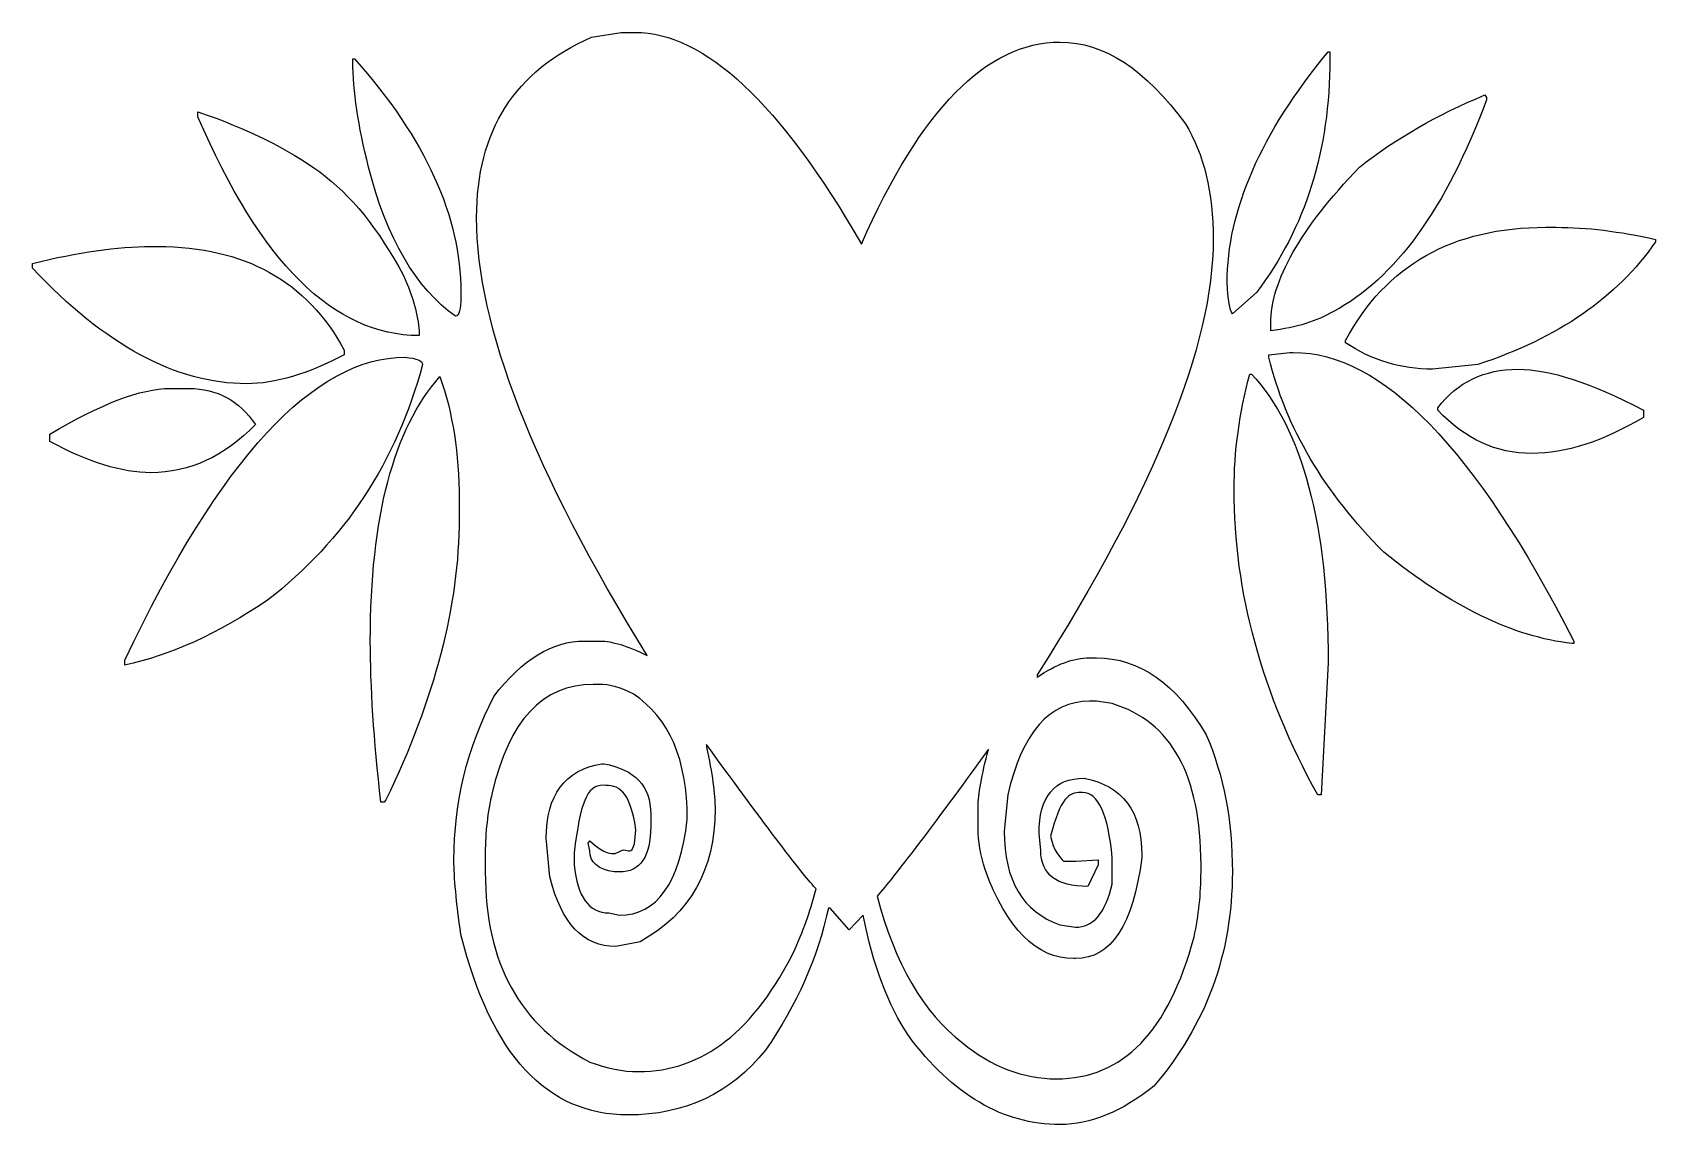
# Model space of a CAD drawing. Header units: centimetres. Extents: x -16.7 to 16.6, y -10.2 to 12.2.
import ezdxf

# ---------------------------------------------------------------- set-up
doc = ezdxf.new("R2010")
doc.units = ezdxf.units.CM
doc.header["$MEASUREMENT"] = 0
doc.layers.add('Layer 1', color=7, linetype='Continuous')

msp = doc.modelspace()

# ---------------------------------------------------------------- linework, layer by layer
at = {"layer": 'Layer 1', "color": 21}
for points, knots in [([(-4.59242, 12.1847), (-4.59242, 12.1847), (-5.20013, 12.0853), (-5.20013, 12.0853), (-5.20013, 12.0853), (-6.7731, 11.40189), (-7.55906, 10.16673), (-7.55906, 8.38005), (-7.55906, 8.38005), (-7.55907, 6.15696), (-6.39143, 3.16021), (-4.05581, -0.61078), (-4.05581, -0.61078), (-4.46098, -0.41318), (-4.7824, -0.31427), (-5.02071, -0.31426), (-5.02071, -0.31426), (-5.02071, -0.31426), (-5.34317, -0.31426), (-5.34317, -0.31426), (-5.34317, -0.31426), (-6.00454, -0.31427), (-6.62393, -0.69274), (-7.20187, -1.45023), (-7.20187, -1.45023), (-7.75003, -2.50414), (-8.02374, -3.62404), (-8.02373, -4.80968), (-8.02373, -4.80968), (-8.02374, -5.16373), (-7.97603, -5.67464), (-7.88069, -6.34156), (-7.88069, -6.34156), (-7.26105, -8.81165), (-6.11768, -10.04681), (-4.44937, -10.04681), (-4.44937, -10.04681), (-3.28158, -10.04681), (-2.33994, -9.60212), (-1.62494, -8.71289), (-1.62494, -8.71289), (-0.98147, -7.78249), (-0.55209, -6.81054), (-0.33758, -5.7978), (-0.33758, -5.7978), (-0.33758, -5.7978), (-0.30203, -5.7978), (-0.30203, -5.7978), (-0.30203, -5.7978), (-0.30203, -5.7978), (0.09071, -6.24216), (0.09071, -6.24216), (0.09071, -6.24216), (0.09071, -6.24216), (0.37679, -5.94647), (0.37679, -5.94647), (0.37679, -5.94647), (0.57935, -6.96744), (0.88905, -7.7906), (1.30614, -8.41636), (1.30614, -8.41636), (2.21176, -9.63493), (3.24883, -10.24393), (4.41665, -10.24393), (4.41665, -10.24393), (5.04224, -10.24393), (5.6859, -9.98072), (6.34728, -9.45377), (6.34728, -9.45377), (7.41973, -8.19402), (7.95543, -6.72834), (7.95545, -5.05692), (7.95545, -5.05692), (7.95543, -4.00302), (7.77713, -3.0646), (7.41967, -2.24123), (7.41967, -2.24123), (6.79999, -1.18732), (6.04919, -0.66006), (5.1674, -0.66006), (5.1674, -0.66006), (5.1674, -0.66006), (5.02436, -0.66006), (5.02436, -0.66006), (5.02436, -0.66006), (4.69664, -0.66007), (4.33923, -0.79167), (3.95197, -1.05514), (3.95197, -1.05514), (3.95197, -1.05514), (3.95197, -1.00586), (3.95197, -1.00586), (3.95197, -1.00586), (6.35905, 2.78983), (7.56268, 5.77024), (7.5627, 7.93569), (7.5627, 7.93569), (7.56268, 8.89901), (7.37184, 9.68948), (6.99054, 10.30702), (6.99054, 10.30702), (6.18021, 11.42677), (5.32226, 11.98673), (4.41664, 11.98675), (4.41664, 11.98675), (2.91516, 11.98673), (1.55668, 10.60361), (0.34123, 7.83713), (0.34123, 7.83713), (-1.32707, 10.73535), (-2.87639, 12.18468), (-4.30634, 12.1847), (-4.30634, 12.1847), (-4.30634, 12.1847), (-4.59242, 12.1847), (-4.59242, 12.1847)], [0, 0, 0, 0, 0.03333333, 0.03333333, 0.03333333, 0.03333333, 0.06666667, 0.06666667, 0.06666667, 0.06666667, 0.1, 0.1, 0.1, 0.1, 0.13333333, 0.13333333, 0.13333333, 0.13333333, 0.16666667, 0.16666667, 0.16666667, 0.16666667, 0.2, 0.2, 0.2, 0.2, 0.23333333, 0.23333333, 0.23333333, 0.23333333, 0.26666667, 0.26666667, 0.26666667, 0.26666667, 0.3, 0.3, 0.3, 0.3, 0.33333333, 0.33333333, 0.33333333, 0.33333333, 0.36666667, 0.36666667, 0.36666667, 0.36666667, 0.4, 0.4, 0.4, 0.4, 0.43333333, 0.43333333, 0.43333333, 0.43333333, 0.46666667, 0.46666667, 0.46666667, 0.46666667, 0.5, 0.5, 0.5, 0.5, 0.53333333, 0.53333333, 0.53333333, 0.53333333, 0.56666667, 0.56666667, 0.56666667, 0.56666667, 0.6, 0.6, 0.6, 0.6, 0.63333333, 0.63333333, 0.63333333, 0.63333333, 0.66666667, 0.66666667, 0.66666667, 0.66666667, 0.7, 0.7, 0.7, 0.7, 0.73333333, 0.73333333, 0.73333333, 0.73333333, 0.76666667, 0.76666667, 0.76666667, 0.76666667, 0.8, 0.8, 0.8, 0.8, 0.83333333, 0.83333333, 0.83333333, 0.83333333, 0.86666667, 0.86666667, 0.86666667, 0.86666667, 0.9, 0.9, 0.9, 0.9, 0.93333333, 0.93333333, 0.93333333, 0.93333333, 1, 1, 1, 1]), ([(9.92246, 11.78879), (8.54014, 10.10911), (7.84877, 8.52817), (7.84879, 7.04613), (7.84879, 7.04613), (7.86664, 6.69207), (7.9018, 6.47873), (7.95545, 6.40464), (7.95545, 6.40464), (7.95545, 6.40464), (8.4565, 6.849), (8.4565, 6.849), (8.4565, 6.849), (9.45745, 8.1746), (9.95799, 9.77189), (9.95801, 11.64094), (9.95801, 11.64094), (9.95801, 11.64094), (9.95801, 11.78878), (9.95801, 11.78878), (9.95801, 11.78878), (9.95801, 11.78878), (9.92246, 11.78878), (9.92246, 11.78878), (9.92246, 11.78878), (9.92246, 11.78878), (9.92246, 11.78879), (9.92246, 11.78879)], [0, 0, 0, 0, 0.125, 0.125, 0.125, 0.125, 0.25, 0.25, 0.25, 0.25, 0.375, 0.375, 0.375, 0.375, 0.5, 0.5, 0.5, 0.5, 0.625, 0.625, 0.625, 0.625, 0.75, 0.75, 0.75, 0.75, 1, 1, 1, 1]), ([(-10.09741, 11.64094), (-10.09741, 11.64094), (-10.09741, 11.59166), (-10.09741, 11.59166), (-10.09741, 11.59166), (-10.09742, 10.99059), (-9.99028, 10.2655), (-9.77578, 9.41746), (-9.77578, 9.41746), (-9.40042, 7.95186), (-8.80447, 6.93087), (-7.98819, 6.35453), (-7.98819, 6.35453), (-7.9167, 6.37098), (-7.88071, 6.50342), (-7.8807, 6.75045), (-7.8807, 6.75045), (-7.8807, 6.75045), (-7.8807, 6.84901), (-7.8807, 6.84901), (-7.8807, 6.84901), (-7.8807, 8.40515), (-8.60807, 10.00243), (-10.06185, 11.64094), (-10.06185, 11.64094), (-10.06185, 11.64094), (-10.0974, 11.64094), (-10.0974, 11.64094), (-10.0974, 11.64094), (-10.0974, 11.64094), (-10.09741, 11.64094), (-10.09741, 11.64094)], [0, 0, 0, 0, 0.11111111, 0.11111111, 0.11111111, 0.11111111, 0.22222222, 0.22222222, 0.22222222, 0.22222222, 0.33333333, 0.33333333, 0.33333333, 0.33333333, 0.44444444, 0.44444444, 0.44444444, 0.44444444, 0.55555556, 0.55555556, 0.55555556, 0.55555556, 0.66666667, 0.66666667, 0.66666667, 0.66666667, 0.77777778, 0.77777778, 0.77777778, 0.77777778, 1, 1, 1, 1]), ([(13.13962, 10.90006), (12.16245, 10.49659), (11.30451, 10.00203), (10.56572, 9.41746), (10.56572, 9.41746), (9.35023, 8.14947), (8.74255, 7.07944), (8.74258, 6.20669), (8.74258, 6.20669), (8.74258, 6.20669), (8.74258, 6.05885), (8.74258, 6.05885), (8.74258, 6.05885), (9.27283, 6.1247), (9.70139, 6.25631), (10.02912, 6.45393), (10.02912, 6.45393), (11.29223, 7.12084), (12.34101, 8.56934), (13.17518, 10.80067), (13.17518, 10.80067), (13.17518, 10.80067), (13.17518, 10.85079), (13.17518, 10.85079), (13.17518, 10.85079), (13.17518, 10.85079), (13.13962, 10.90006), (13.13962, 10.90006)], [0, 0, 0, 0, 0.125, 0.125, 0.125, 0.125, 0.25, 0.25, 0.25, 0.25, 0.375, 0.375, 0.375, 0.375, 0.5, 0.5, 0.5, 0.5, 0.625, 0.625, 0.625, 0.625, 0.75, 0.75, 0.75, 0.75, 1, 1, 1, 1]), ([(-13.27902, 10.55426), (-13.27902, 10.55426), (-13.27902, 10.45486), (-13.27902, 10.45486), (-13.27902, 10.45486), (-11.99802, 7.45781), (-10.48469, 5.95943), (-8.73894, 5.95945), (-8.73894, 5.95945), (-8.73894, 5.95945), (-8.73894, 6.05885), (-8.73894, 6.05885), (-8.73894, 6.05885), (-8.75682, 6.37171), (-8.86396, 6.75018), (-9.06057, 7.19481), (-9.06057, 7.19481), (-9.56702, 8.14166), (-10.13954, 8.84956), (-10.77705, 9.3189), (-10.77705, 9.3189), (-11.43246, 9.79643), (-12.26614, 10.20843), (-13.27902, 10.55426)], [0, 0, 0, 0, 0.14285714, 0.14285714, 0.14285714, 0.14285714, 0.28571429, 0.28571429, 0.28571429, 0.28571429, 0.42857143, 0.42857143, 0.42857143, 0.42857143, 0.57142857, 0.57142857, 0.57142857, 0.57142857, 0.71428571, 0.71428571, 0.71428571, 0.71428571, 1, 1, 1, 1]), ([(14.39061, 8.18293), (12.48396, 8.18291), (11.11376, 7.40879), (10.27965, 5.86088), (10.27965, 5.86088), (10.27965, 5.86088), (10.27965, 5.8116), (10.27965, 5.8116), (10.27965, 5.8116), (10.82182, 5.44931), (11.41777, 5.26783), (12.06724, 5.26784), (12.06724, 5.26784), (12.06724, 5.26784), (12.99658, 5.36724), (12.99658, 5.36724), (12.99658, 5.36724), (14.64101, 5.90241), (15.85636, 6.74192), (16.64287, 7.88641), (16.64287, 7.88641), (16.64287, 7.88641), (16.64287, 7.93569), (16.64287, 7.93569), (16.64287, 7.93569), (15.90403, 8.10035), (15.2252, 8.18291), (14.60558, 8.18293), (14.60558, 8.18293), (14.60558, 8.18293), (14.39061, 8.18293), (14.39061, 8.18293)], [0, 0, 0, 0, 0.11111111, 0.11111111, 0.11111111, 0.11111111, 0.22222222, 0.22222222, 0.22222222, 0.22222222, 0.33333333, 0.33333333, 0.33333333, 0.33333333, 0.44444444, 0.44444444, 0.44444444, 0.44444444, 0.55555556, 0.55555556, 0.55555556, 0.55555556, 0.66666667, 0.66666667, 0.66666667, 0.66666667, 0.77777778, 0.77777778, 0.77777778, 0.77777778, 1, 1, 1, 1]), ([(-14.24392, 7.78785), (-14.92911, 7.78783), (-15.74017, 7.67257), (-16.67561, 7.44205), (-16.67561, 7.44205), (-16.67561, 7.44205), (-16.67561, 7.34265), (-16.67561, 7.34265), (-16.67561, 7.34265), (-15.19203, 5.76178), (-13.72558, 4.97131), (-12.27774, 4.97132), (-12.27774, 4.97132), (-11.69384, 4.97131), (-11.02674, 5.16913), (-10.276, 5.56436), (-10.276, 5.56436), (-10.276, 5.56436), (-10.276, 5.66292), (-10.276, 5.66292), (-10.276, 5.66292), (-11.04461, 7.07909), (-12.32022, 7.78783), (-14.10171, 7.78784), (-14.10171, 7.78784), (-14.10171, 7.78784), (-14.24392, 7.78784), (-14.24392, 7.78784), (-14.24392, 7.78784), (-14.24392, 7.78784), (-14.24392, 7.78785), (-14.24392, 7.78785)], [0, 0, 0, 0, 0.11111111, 0.11111111, 0.11111111, 0.11111111, 0.22222222, 0.22222222, 0.22222222, 0.22222222, 0.33333333, 0.33333333, 0.33333333, 0.33333333, 0.44444444, 0.44444444, 0.44444444, 0.44444444, 0.55555556, 0.55555556, 0.55555556, 0.55555556, 0.66666667, 0.66666667, 0.66666667, 0.66666667, 0.77777778, 0.77777778, 0.77777778, 0.77777778, 1, 1, 1, 1]), ([(-9.02502, 5.51508), (-10.89589, 5.51507), (-12.81434, 3.44039), (-14.78053, -0.70934), (-14.78053, -0.70934), (-14.78053, -0.70934), (-14.78053, -0.80874), (-14.78053, -0.80874), (-14.78053, -0.80874), (-13.85106, -0.61114), (-12.87425, -0.16644), (-11.84944, 0.52519), (-11.84944, 0.52519), (-10.26458, 1.75199), (-9.20407, 3.36646), (-8.66783, 5.36724), (-8.66783, 5.36724), (-8.66784, 5.44133), (-8.7867, 5.49037), (-9.02502, 5.51508)], [0, 0, 0, 0, 0.16666667, 0.16666667, 0.16666667, 0.16666667, 0.33333333, 0.33333333, 0.33333333, 0.33333333, 0.5, 0.5, 0.5, 0.5, 0.66666667, 0.66666667, 0.66666667, 0.66666667, 1, 1, 1, 1]), ([(9.13532, 5.61365), (9.13532, 5.61365), (8.7062, 5.56437), (8.7062, 5.56437), (8.7062, 5.56437), (8.7062, 5.56437), (8.7062, 5.51509), (8.7062, 5.51509), (8.7062, 5.51509), (9.05175, 4.07419), (9.83854, 2.74012), (11.06595, 1.51332), (11.06595, 1.51332), (12.44226, 0.39354), (13.72959, -0.2318), (14.92721, -0.36353), (14.92721, -0.36353), (14.92721, -0.36353), (14.96276, -0.36353), (14.96276, -0.36353), (14.96276, -0.36353), (14.96276, -0.36353), (14.96276, -0.31425), (14.96276, -0.31425), (14.96276, -0.31425), (12.94888, 3.63787), (11.03043, 5.61363), (9.20726, 5.61365), (9.20726, 5.61365), (9.20726, 5.61365), (9.13533, 5.61365), (9.13533, 5.61365), (9.13533, 5.61365), (9.13533, 5.61365), (9.13532, 5.61365), (9.13532, 5.61365)], [0, 0, 0, 0, 0.1, 0.1, 0.1, 0.1, 0.2, 0.2, 0.2, 0.2, 0.3, 0.3, 0.3, 0.3, 0.4, 0.4, 0.4, 0.4, 0.5, 0.5, 0.5, 0.5, 0.6, 0.6, 0.6, 0.6, 0.7, 0.7, 0.7, 0.7, 0.8, 0.8, 0.8, 0.8, 1, 1, 1, 1]), ([(-8.30982, 5.12), (-9.26314, 4.04138), (-9.74023, 2.22992), (-9.74022, -0.31426), (-9.74022, -0.31426), (-9.74023, -1.23643), (-9.66825, -2.33999), (-9.52525, -3.62443), (-9.52525, -3.62443), (-9.52525, -3.62443), (-9.45414, -3.62443), (-9.45414, -3.62443), (-9.45414, -3.62443), (-9.45414, -3.62443), (-9.41859, -3.57515), (-9.41859, -3.57515), (-9.41859, -3.57515), (-8.41762, -1.50028), (-7.91709, 0.42644), (-7.91708, 2.20491), (-7.91708, 2.20491), (-7.91708, 2.20491), (-7.91708, 2.59999), (-7.91708, 2.59999), (-7.91708, 2.59999), (-7.91708, 3.53038), (-8.04766, 4.37073), (-8.30982, 5.12)], [0, 0, 0, 0, 0.125, 0.125, 0.125, 0.125, 0.25, 0.25, 0.25, 0.25, 0.375, 0.375, 0.375, 0.375, 0.5, 0.5, 0.5, 0.5, 0.625, 0.625, 0.625, 0.625, 0.75, 0.75, 0.75, 0.75, 1, 1, 1, 1]), ([(8.31346, 5.16928), (8.09894, 4.37061), (7.9918, 3.58014), (7.99183, 2.79795), (7.99183, 2.79795), (7.99181, 0.69013), (8.56349, -1.40089), (9.70749, -3.47575), (9.70749, -3.47575), (9.70749, -3.47575), (9.77942, -3.47575), (9.77942, -3.47575), (9.77942, -3.47575), (9.77942, -3.47575), (9.92246, -0.75862), (9.92246, -0.75862), (9.92246, -0.75862), (9.92243, 2.0655), (9.39763, 4.04126), (8.34901, 5.16928), (8.34901, 5.16928), (8.34901, 5.16928), (8.31346, 5.16928), (8.31346, 5.16928)], [0, 0, 0, 0, 0.14285714, 0.14285714, 0.14285714, 0.14285714, 0.28571429, 0.28571429, 0.28571429, 0.28571429, 0.42857143, 0.42857143, 0.42857143, 0.42857143, 0.57142857, 0.57142857, 0.57142857, 0.57142857, 0.71428571, 0.71428571, 0.71428571, 0.71428571, 1, 1, 1, 1]), ([(13.81845, 5.26784), (13.12727, 5.26783), (12.57903, 5.00462), (12.1739, 4.47768), (12.1739, 4.47768), (12.1739, 4.47768), (12.1739, 4.4284), (12.1739, 4.4284), (12.1739, 4.4284), (12.72798, 3.83557), (13.37165, 3.53883), (14.10453, 3.53884), (14.10453, 3.53884), (14.79565, 3.53883), (15.55817, 3.78569), (16.39235, 4.27972), (16.39235, 4.27972), (16.39235, 4.27972), (16.39235, 4.4284), (16.39235, 4.4284), (16.39235, 4.4284), (15.3258, 4.98827), (14.46786, 5.26783), (13.81845, 5.26784)], [0, 0, 0, 0, 0.14285714, 0.14285714, 0.14285714, 0.14285714, 0.28571429, 0.28571429, 0.28571429, 0.28571429, 0.42857143, 0.42857143, 0.42857143, 0.42857143, 0.57142857, 0.57142857, 0.57142857, 0.57142857, 0.71428571, 0.71428571, 0.71428571, 0.71428571, 1, 1, 1, 1]), ([(-13.85118, 4.87276), (-14.447, 4.87275), (-15.26896, 4.55966), (-16.31759, 3.93392), (-16.31759, 3.93392), (-16.31759, 3.93392), (-16.31759, 3.78608), (-16.31759, 3.78608), (-16.31759, 3.78608), (-15.53111, 3.35792), (-14.83974, 3.14375), (-14.24392, 3.14376), (-14.24392, 3.14376), (-13.45149, 3.14375), (-12.73667, 3.47318), (-12.09914, 4.13188), (-12.09914, 4.13188), (-12.43281, 4.62588), (-12.88563, 4.87275), (-13.45761, 4.87276), (-13.45761, 4.87276), (-13.45761, 4.87276), (-13.85118, 4.87276), (-13.85118, 4.87276)], [0, 0, 0, 0, 0.14285714, 0.14285714, 0.14285714, 0.14285714, 0.28571429, 0.28571429, 0.28571429, 0.28571429, 0.42857143, 0.42857143, 0.42857143, 0.42857143, 0.57142857, 0.57142857, 0.57142857, 0.57142857, 0.71428571, 0.71428571, 0.71428571, 0.71428571, 1, 1, 1, 1]), ([(-5.16375, -1.20382), (-5.16375, -1.20382), (-5.05709, -1.20382), (-5.05709, -1.20382), (-5.05709, -1.20382), (-4.81877, -1.20383), (-4.58023, -1.26921), (-4.34189, -1.40094), (-4.34189, -1.40094), (-3.60309, -1.88673), (-3.23396, -2.74342), (-3.23395, -3.97023), (-3.23395, -3.97023), (-3.38888, -5.28761), (-3.85342, -5.94648), (-4.62797, -5.94648), (-4.62797, -5.94648), (-4.62797, -5.94648), (-4.84212, -5.89636), (-4.84212, -5.89636), (-4.84212, -5.89636), (-5.25325, -5.89636), (-5.49179, -5.56776), (-5.55732, -4.90907), (-5.55732, -4.90907), (-5.55732, -4.90907), (-5.55732, -4.66183), (-5.55732, -4.66183), (-5.55732, -4.66183), (-5.42625, -3.64086), (-5.30715, -3.27662), (-4.96157, -3.27661), (-4.96157, -3.27661), (-4.65772, -3.27661), (-4.41357, -3.3383), (-4.28844, -4.19459), (-4.28844, -4.19459), (-4.28844, -4.19459), (-4.3183, -4.47648), (-4.3183, -4.47648), (-4.3183, -4.47648), (-4.39577, -4.70702), (-4.41332, -4.60229), (-4.55035, -4.60228), (-4.55035, -4.60228), (-4.55035, -4.60228), (-4.71187, -4.67561), (-4.71187, -4.67561), (-4.71187, -4.67561), (-4.80721, -4.67561), (-4.90204, -4.71099), (-5.23569, -4.41458), (-5.23569, -4.41458), (-5.23569, -4.41458), (-5.27124, -4.46386), (-5.27124, -4.46386), (-5.27124, -4.46386), (-5.27124, -4.46386), (-5.23569, -4.62314), (-5.23569, -4.62314), (-5.23569, -4.62314), (-5.2357, -4.84994), (-5.06913, -5.00514), (-4.73546, -5.0569), (-4.73546, -5.0569), (-4.73546, -5.0569), (-4.62797, -5.0569), (-4.62797, -5.0569), (-4.62797, -5.0569), (-4.19899, -5.0569), (-3.98471, -4.74382), (-3.9847, -4.11806), (-3.9847, -4.11806), (-3.9847, -4.11806), (-3.9847, -3.87082), (-3.9847, -3.87082), (-3.9847, -3.87082), (-3.98471, -3.29447), (-4.30613, -2.94869), (-4.9496, -2.83342), (-4.9496, -2.83342), (-4.9496, -2.83342), (-4.98515, -2.83342), (-4.98515, -2.83342), (-4.98515, -2.83342), (-5.74781, -2.96516), (-6.12948, -3.47608), (-6.12947, -4.3653), (-6.12947, -4.3653), (-6.12947, -4.3653), (-6.05754, -5.15546), (-6.05754, -5.15546), (-6.05754, -5.15546), (-5.81922, -6.11056), (-5.3664, -6.58795), (-4.69907, -6.58795), (-4.69907, -6.58795), (-4.69907, -6.58795), (-4.19884, -6.48939), (-4.19884, -6.48939), (-4.19884, -6.48939), (-3.17406, -5.91305), (-2.6618, -5.00731), (-2.66179, -3.77227), (-2.66179, -3.77227), (-2.6618, -3.4594), (-2.72123, -3.03105), (-2.84038, -2.48763), (-2.84038, -2.48763), (-2.84038, -2.48763), (-2.84038, -2.43835), (-2.84038, -2.43835), (-2.84038, -2.43835), (-1.59514, -4.15095), (-0.84433, -5.13925), (-0.58811, -5.40272), (-0.58811, -5.40272), (-0.68346, -5.78147), (-0.82659, -6.19347), (-1.01723, -6.63808), (-1.01723, -6.63808), (-1.84543, -8.31774), (-2.91765, -9.15725), (-4.2344, -9.15725), (-4.2344, -9.15725), (-4.55615, -9.15725), (-4.89012, -9.09103), (-5.23568, -8.95929), (-5.23568, -8.95929), (-6.66565, -8.2265), (-7.38047, -6.92595), (-7.38046, -5.05691), (-7.38046, -5.05691), (-7.38046, -5.05691), (-7.38046, -4.66183), (-7.38046, -4.66183), (-7.38046, -4.66183), (-7.38047, -4.24192), (-7.33276, -3.82992), (-7.23742, -3.42647), (-7.23742, -3.42647), (-6.89186, -1.94442), (-6.20048, -1.20383), (-5.16375, -1.20382)], [0, 0, 0, 0, 0.02702703, 0.02702703, 0.02702703, 0.02702703, 0.05405405, 0.05405405, 0.05405405, 0.05405405, 0.08108108, 0.08108108, 0.08108108, 0.08108108, 0.10810811, 0.10810811, 0.10810811, 0.10810811, 0.13513514, 0.13513514, 0.13513514, 0.13513514, 0.16216216, 0.16216216, 0.16216216, 0.16216216, 0.18918919, 0.18918919, 0.18918919, 0.18918919, 0.21621622, 0.21621622, 0.21621622, 0.21621622, 0.24324324, 0.24324324, 0.24324324, 0.24324324, 0.27027027, 0.27027027, 0.27027027, 0.27027027, 0.2972973, 0.2972973, 0.2972973, 0.2972973, 0.32432432, 0.32432432, 0.32432432, 0.32432432, 0.35135135, 0.35135135, 0.35135135, 0.35135135, 0.37837838, 0.37837838, 0.37837838, 0.37837838, 0.40540541, 0.40540541, 0.40540541, 0.40540541, 0.43243243, 0.43243243, 0.43243243, 0.43243243, 0.45945946, 0.45945946, 0.45945946, 0.45945946, 0.48648649, 0.48648649, 0.48648649, 0.48648649, 0.51351351, 0.51351351, 0.51351351, 0.51351351, 0.54054054, 0.54054054, 0.54054054, 0.54054054, 0.56756757, 0.56756757, 0.56756757, 0.56756757, 0.59459459, 0.59459459, 0.59459459, 0.59459459, 0.62162162, 0.62162162, 0.62162162, 0.62162162, 0.64864865, 0.64864865, 0.64864865, 0.64864865, 0.67567568, 0.67567568, 0.67567568, 0.67567568, 0.7027027, 0.7027027, 0.7027027, 0.7027027, 0.72972973, 0.72972973, 0.72972973, 0.72972973, 0.75675676, 0.75675676, 0.75675676, 0.75675676, 0.78378378, 0.78378378, 0.78378378, 0.78378378, 0.81081081, 0.81081081, 0.81081081, 0.81081081, 0.83783784, 0.83783784, 0.83783784, 0.83783784, 0.86486486, 0.86486486, 0.86486486, 0.86486486, 0.89189189, 0.89189189, 0.89189189, 0.89189189, 0.91891892, 0.91891892, 0.91891892, 0.91891892, 0.94594595, 0.94594595, 0.94594595, 0.94594595, 1, 1, 1, 1]), ([(5.02436, -1.54962), (5.02436, -1.54962), (5.1674, -1.54962), (5.1674, -1.54962), (5.1674, -1.54962), (5.1674, -1.54962), (5.48903, -1.5989), (5.48903, -1.5989), (5.48903, -1.5989), (6.70447, -1.96942), (7.31215, -3.07298), (7.31217, -4.90907), (7.31217, -4.90907), (7.31217, -4.90907), (7.31217, -5.05691), (7.31217, -5.05691), (7.31217, -5.05691), (7.31215, -5.50153), (7.26444, -5.94622), (7.16913, -6.39083), (7.16913, -6.39083), (6.65075, -8.33397), (5.70993, -9.30508), (4.34553, -9.30508), (4.34553, -9.30508), (3.66032, -9.30508), (3.01665, -9.05821), (2.4149, -8.5642), (2.4149, -8.5642), (1.61053, -7.94668), (1.02629, -6.94203), (0.66286, -5.55055), (0.66286, -5.55055), (1.00842, -5.16357), (1.77094, -4.15976), (2.95068, -2.53774), (2.95068, -2.53774), (2.80766, -3.07293), (2.73651, -3.46775), (2.73653, -3.72299), (2.73653, -3.72299), (2.73653, -3.72299), (2.73653, -4.16735), (2.73653, -4.16735), (2.73653, -4.16735), (2.73651, -4.4226), (2.78422, -4.70299), (2.87957, -5.00763), (2.87957, -5.00763), (3.32641, -6.22621), (3.93409, -6.8352), (4.70271, -6.8352), (4.70271, -6.8352), (4.70271, -6.8352), (4.73826, -6.8352), (4.73826, -6.8352), (4.73826, -6.8352), (5.46514, -6.8352), (5.91796, -6.14364), (6.09673, -4.76039), (6.09673, -4.76039), (6.09673, -4.76039), (6.09673, -4.71111), (6.09673, -4.71111), (6.09673, -4.71111), (6.09671, -3.81365), (5.70331, -3.28639), (4.91685, -3.12995), (4.91685, -3.12995), (4.29718, -3.12995), (3.98748, -3.50926), (3.9875, -4.26675), (3.9875, -4.26675), (3.9875, -4.26675), (4.02305, -4.61255), (4.02305, -4.61255), (4.02305, -4.61255), (4.02303, -5.10657), (4.34527, -5.35344), (4.98878, -5.35343), (4.98878, -5.35343), (4.98878, -5.35343), (5.20293, -4.90907), (5.20293, -4.90907), (5.20293, -4.90907), (5.20293, -4.90907), (5.20293, -4.80967), (5.20293, -4.80967), (5.20293, -4.80967), (5.20293, -4.80967), (4.74453, -4.83691), (4.74453, -4.83691), (4.74453, -4.83691), (4.74453, -4.83691), (4.48856, -4.83691), (4.48856, -4.83691), (4.48856, -4.83691), (4.4352, -4.76358), (4.26751, -4.61563), (4.22582, -4.31921), (4.22582, -4.31921), (4.4284, -3.52879), (4.5955, -3.42647), (4.84576, -3.42647), (4.84576, -3.42647), (4.84576, -3.42647), (4.88131, -3.42647), (4.88131, -3.42647), (4.88131, -3.42647), (5.20303, -3.42647), (5.40559, -3.87117), (5.48902, -4.76039), (5.48902, -4.76039), (5.48902, -4.76039), (5.48902, -5.30415), (5.48902, -5.30415), (5.48902, -5.30415), (5.35196, -5.89697), (5.10169, -6.19288), (4.73826, -6.19288), (4.73826, -6.19288), (4.73826, -6.19288), (4.41663, -6.1436), (4.41663, -6.1436), (4.41663, -6.1436), (3.65396, -5.87189), (3.27229, -5.23021), (3.27231, -4.21747), (3.27231, -4.21747), (3.27231, -4.21747), (3.34424, -3.47575), (3.34424, -3.47575), (3.34424, -3.47575), (3.64213, -2.19131), (4.20209, -1.54963), (5.02434, -1.54962), (5.02434, -1.54962), (5.02434, -1.54962), (5.02436, -1.54962), (5.02436, -1.54962)], [0, 0, 0, 0, 0.02777778, 0.02777778, 0.02777778, 0.02777778, 0.05555556, 0.05555556, 0.05555556, 0.05555556, 0.08333333, 0.08333333, 0.08333333, 0.08333333, 0.11111111, 0.11111111, 0.11111111, 0.11111111, 0.13888889, 0.13888889, 0.13888889, 0.13888889, 0.16666667, 0.16666667, 0.16666667, 0.16666667, 0.19444444, 0.19444444, 0.19444444, 0.19444444, 0.22222222, 0.22222222, 0.22222222, 0.22222222, 0.25, 0.25, 0.25, 0.25, 0.27777778, 0.27777778, 0.27777778, 0.27777778, 0.30555556, 0.30555556, 0.30555556, 0.30555556, 0.33333333, 0.33333333, 0.33333333, 0.33333333, 0.36111111, 0.36111111, 0.36111111, 0.36111111, 0.38888889, 0.38888889, 0.38888889, 0.38888889, 0.41666667, 0.41666667, 0.41666667, 0.41666667, 0.44444444, 0.44444444, 0.44444444, 0.44444444, 0.47222222, 0.47222222, 0.47222222, 0.47222222, 0.5, 0.5, 0.5, 0.5, 0.52777778, 0.52777778, 0.52777778, 0.52777778, 0.55555556, 0.55555556, 0.55555556, 0.55555556, 0.58333333, 0.58333333, 0.58333333, 0.58333333, 0.61111111, 0.61111111, 0.61111111, 0.61111111, 0.63888889, 0.63888889, 0.63888889, 0.63888889, 0.66666667, 0.66666667, 0.66666667, 0.66666667, 0.69444444, 0.69444444, 0.69444444, 0.69444444, 0.72222222, 0.72222222, 0.72222222, 0.72222222, 0.75, 0.75, 0.75, 0.75, 0.77777778, 0.77777778, 0.77777778, 0.77777778, 0.80555556, 0.80555556, 0.80555556, 0.80555556, 0.83333333, 0.83333333, 0.83333333, 0.83333333, 0.86111111, 0.86111111, 0.86111111, 0.86111111, 0.88888889, 0.88888889, 0.88888889, 0.88888889, 0.91666667, 0.91666667, 0.91666667, 0.91666667, 0.94444444, 0.94444444, 0.94444444, 0.94444444, 1, 1, 1, 1])]:
    msp.add_open_spline(points, degree=3, knots=knots, dxfattribs=at)

doc.saveas('drawing.dxf')
